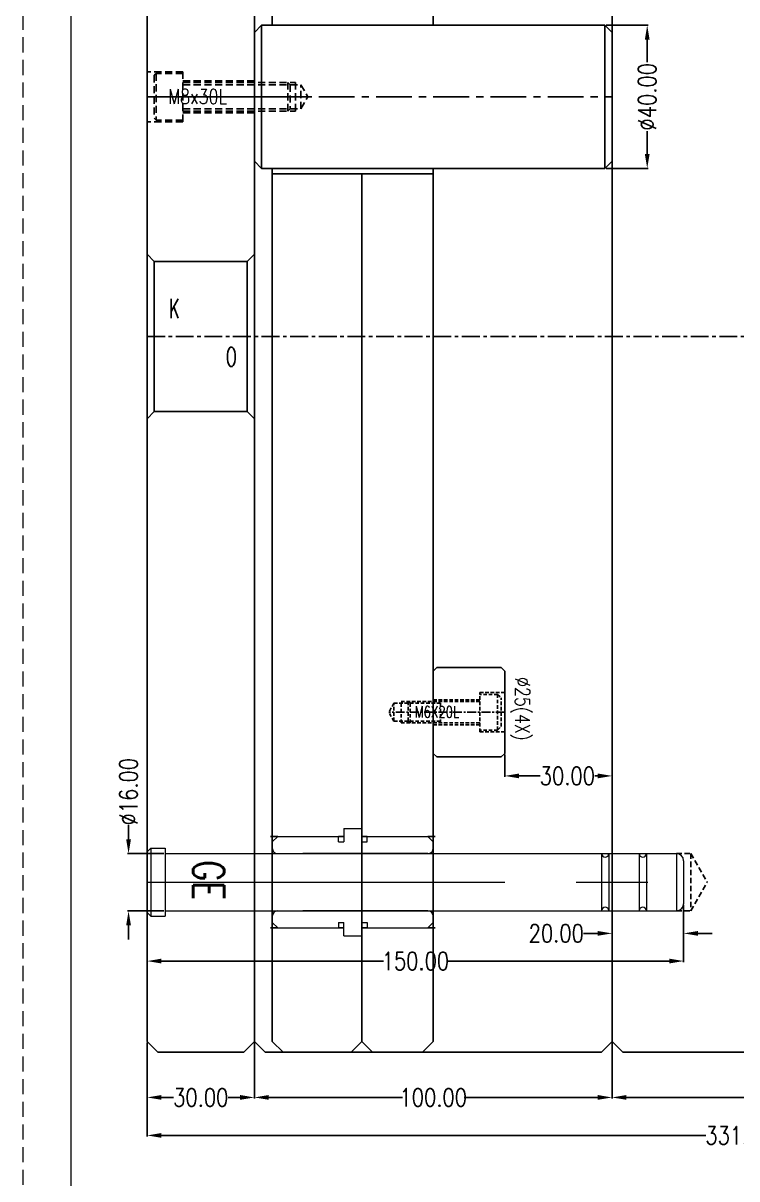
# Model space of a CAD drawing. Header units: millimetres. Extents: x 27275 to 28529, y -21406 to -20519.
# Drawn here: x 27274.7 to 27474.2, y -21011.7 to -20688.7 of the extents above; entities that cross this region are included whole.
import ezdxf

# ---------------------------------------------------------------- set-up
doc = ezdxf.new("R2010")
doc.units = ezdxf.units.MM
doc.header["$LTSCALE"] = 8
for name, pattern in [('CENTER', [2, 1.25, -0.25, 0.25, -0.25]), ('CENTER2', [1.125, 0.75, -0.125, 0.125, -0.125]), ('DASHED', [0.75, 0.5, -0.25]), ('HIDDEN', [0.375, 0.25, -0.125]), ('HIDDEN2', [0.1875, 0.125, -0.0625])]:
    doc.linetypes.add(name, pattern=pattern)
doc.layers.get('DEFPOINTS').update_dxf_attribs({"color": 6})
for name, color, linetype in [('A', 7, 'Continuous'), ('CL', 1, 'Continuous'), ('GE', 214, 'Continuous'), ('Layer3', 3, 'Continuous'), ('SCREW', 52, 'HIDDEN'), ('SP', 3, 'Continuous')]:
    doc.layers.add(name, color=color, linetype=linetype)
doc.layers.add('dim', color=3, linetype='Continuous', lineweight=15)
doc.layers.add('MBOM-ASSIS-LAYER', color=71, linetype='Continuous', lineweight=9)
doc.styles.add('ROMANC', font='RomanC.ttf', dxfattribs={"width": 0.8, "height": 7})
doc.styles.add('ROMANS', font='ROMANS.shx', dxfattribs={"height": 5, "bigfont": 'chineset.shx'})
doc.styles.get("Standard").update_dxf_attribs({"font": 'txt.shx', "width": 0.8, "bigfont": 'chineset.shx'})
doc.styles.add('txt', font='txt.shx', dxfattribs={"width": 0.75, "height": 3.2})
doc.dimstyles.new('ISO-25', dxfattribs={"dimtxt": 5, "dimasz": 4, "dimexe": 0.3, "dimexo": 0.3, "dimtad": 0, "dimzin": 1, "dimdsep": 46, "dimtxsty": 'Standard', "dimcen": 0, "dimclrd": 3, "dimclre": 3, "dimclrt": 3, "dimazin": 0, "dimtfac": 1, "dimtofl": 0, "dimtmove": 0, "dimatfit": 0, "dimfxl": 0, "dimarcsym": 0})

# ---------------------------------------------------------------- blocks, each defined once
blk = doc.blocks.new('*D26187')
at = {"layer": 'DEFPOINTS', "color": 0}
for p in [(27439.35, -20973.29), (27539.35, -20973.29), (27539.35, -20988.93)]:
    blk.add_point(p, dxfattribs=at)
at = {"layer": 'dim', "color": 3, "lineweight": -2}
for p, q in [((27439.35, -20973.59), (27439.35, -20989.23)), ((27539.35, -20973.59), (27539.35, -20989.23)), ((27443.35, -20988.93), (27480.73, -20988.93)), ((27535.35, -20988.93), (27497.98, -20988.93))]:
    blk.add_line(p, q, dxfattribs=at)
at = {"layer": 'dim', "color": 3}
for points in [[(27443.35, -20988.26), (27443.35, -20989.59), (27439.35, -20988.93)], [(27535.35, -20989.59), (27535.35, -20988.26), (27539.35, -20988.93)]]:
    blk.add_solid(points, dxfattribs=at)
at = {"layer": 'dim', "color": 3, "insert": (27489.35, -20988.93), "char_height": 5, "attachment_point": 5}
blk.add_mtext('100.00', dxfattribs=at)
blk = doc.blocks.new('*D26188')
at = {"layer": 'DEFPOINTS', "color": 0}
for p in [(27339.35, -20973.29), (27439.35, -20973.29), (27439.35, -20988.93)]:
    blk.add_point(p, dxfattribs=at)
at = {"layer": 'dim', "color": 3, "lineweight": -2}
for p, q in [((27339.35, -20973.59), (27339.35, -20989.23)), ((27439.35, -20973.59), (27439.35, -20989.23)), ((27343.35, -20988.93), (27380.73, -20988.93)), ((27435.35, -20988.93), (27397.98, -20988.93))]:
    blk.add_line(p, q, dxfattribs=at)
at = {"layer": 'dim', "color": 3}
for points in [[(27343.35, -20988.26), (27343.35, -20989.59), (27339.35, -20988.93)], [(27435.35, -20989.59), (27435.35, -20988.26), (27439.35, -20988.93)]]:
    blk.add_solid(points, dxfattribs=at)
at = {"layer": 'dim', "color": 3, "insert": (27389.35, -20988.93), "char_height": 5, "attachment_point": 5}
blk.add_mtext('100.00', dxfattribs=at)
blk = doc.blocks.new('*D26189')
at = {"layer": 'DEFPOINTS', "color": 0}
for p in [(27309.35, -20973.29), (27339.35, -20973.29), (27339.35, -20988.93)]:
    blk.add_point(p, dxfattribs=at)
at = {"layer": 'dim', "color": 3, "lineweight": -2}
for p, q in [((27309.35, -20973.59), (27309.35, -20989.23)), ((27339.35, -20973.59), (27339.35, -20989.23)), ((27313.35, -20988.93), (27316.73, -20988.93)), ((27335.35, -20988.93), (27331.98, -20988.93))]:
    blk.add_line(p, q, dxfattribs=at)
at = {"layer": 'dim', "color": 3}
for points in [[(27313.35, -20988.26), (27313.35, -20989.59), (27309.35, -20988.93)], [(27335.35, -20989.59), (27335.35, -20988.26), (27339.35, -20988.93)]]:
    blk.add_solid(points, dxfattribs=at)
at = {"layer": 'dim', "color": 3, "insert": (27324.35, -20988.93), "char_height": 5, "attachment_point": 5}
blk.add_mtext('30.00', dxfattribs=at)
blk = doc.blocks.new('*D26190')
at = {"layer": 'DEFPOINTS', "color": 0}
for p in [(27309.35, -20973.29), (27640.35, -20973.29), (27640.35, -20999.54)]:
    blk.add_point(p, dxfattribs=at)
at = {"layer": 'dim', "color": 3, "lineweight": -2}
for p, q in [((27309.35, -20973.59), (27309.35, -20999.84)), ((27640.35, -20973.59), (27640.35, -20999.84)), ((27313.35, -20999.54), (27465.56, -20999.54)), ((27636.35, -20999.54), (27484.14, -20999.54))]:
    blk.add_line(p, q, dxfattribs=at)
at = {"layer": 'dim', "color": 3}
for points in [[(27313.35, -20998.87), (27313.35, -21000.2), (27309.35, -20999.54)], [(27636.35, -21000.2), (27636.35, -20998.87), (27640.35, -20999.54)]]:
    blk.add_solid(points, dxfattribs=at)
at = {"layer": 'dim', "color": 3, "insert": (27474.85, -20999.54), "char_height": 5, "attachment_point": 5}
blk.add_mtext('331.00', dxfattribs=at)
blk = doc.blocks.new('*D26673')
at = {"layer": 'DEFPOINTS', "color": 0}
for p in [(27439.35, -20887.27), (27409.35, -20892.79), (27439.35, -20899.08)]:
    blk.add_point(p, dxfattribs=at)
at = {"layer": 'dim', "color": 3, "lineweight": -2}
for p, q in [((27439.35, -20887.57), (27439.35, -20899.38)), ((27409.35, -20893.09), (27409.35, -20899.38)), ((27413.35, -20899.08), (27419.23, -20899.08)), ((27435.35, -20899.08), (27434.48, -20899.08))]:
    blk.add_line(p, q, dxfattribs=at)
at = {"layer": 'dim', "color": 3}
for points in [[(27413.35, -20898.41), (27413.35, -20899.75), (27409.35, -20899.08)], [(27435.35, -20899.75), (27435.35, -20898.41), (27439.35, -20899.08)]]:
    blk.add_solid(points, dxfattribs=at)
at = {"layer": 'dim', "color": 3, "insert": (27426.85, -20899.08), "char_height": 5, "attachment_point": 5}
blk.add_mtext('30.00', dxfattribs=at)
blk = doc.blocks.new('*D26679')
at = {"layer": 'DEFPOINTS', "color": 0}
for p in [(27459.35, -20934.79), (27309.35, -20937.29), (27459.35, -20950.82)]:
    blk.add_point(p, dxfattribs=at)
at = {"layer": 'dim', "color": 3, "lineweight": -2}
for p, q in [((27459.35, -20935.09), (27459.35, -20951.12)), ((27309.35, -20937.59), (27309.35, -20951.12)), ((27313.35, -20950.82), (27375.39, -20950.82)), ((27455.35, -20950.82), (27393.31, -20950.82))]:
    blk.add_line(p, q, dxfattribs=at)
at = {"layer": 'dim', "color": 3}
for points in [[(27313.35, -20950.15), (27313.35, -20951.49), (27309.35, -20950.82)], [(27455.35, -20951.49), (27455.35, -20950.15), (27459.35, -20950.82)]]:
    blk.add_solid(points, dxfattribs=at)
at = {"layer": 'dim', "color": 3, "insert": (27384.35, -20950.82), "char_height": 5, "attachment_point": 5}
blk.add_mtext('150.00', dxfattribs=at)
blk = doc.blocks.new('*D26680')
at = {"layer": 'DEFPOINTS', "color": 0}
for p in [(27459.35, -20934.79), (27439.35, -20936.79), (27439.35, -20943.08)]:
    blk.add_point(p, dxfattribs=at)
at = {"layer": 'dim', "color": 3, "lineweight": -2}
for p, q in [((27459.35, -20935.09), (27459.35, -20943.38)), ((27439.35, -20937.09), (27439.35, -20943.38)), ((27435.35, -20943.08), (27431.35, -20943.08)), ((27463.35, -20943.08), (27467.35, -20943.08))]:
    blk.add_line(p, q, dxfattribs=at)
at = {"layer": 'dim', "color": 3}
for points in [[(27435.35, -20943.75), (27435.35, -20942.42), (27439.35, -20943.08)], [(27463.35, -20942.42), (27463.35, -20943.75), (27459.35, -20943.08)]]:
    blk.add_solid(points, dxfattribs=at)
at = {"layer": 'dim', "color": 3, "insert": (27423.73, -20943.08), "char_height": 5, "attachment_point": 5}
blk.add_mtext('20.00', dxfattribs=at)
blk = doc.blocks.new('*D26681')
at = {"layer": 'DEFPOINTS', "color": 0}
for p in [(27304.15, -20920.79), (27314.35, -20920.79), (27314.35, -20936.79)]:
    blk.add_point(p, dxfattribs=at)
at = {"layer": 'dim', "color": 3, "lineweight": -2}
for p, q in [((27304.15, -20916.79), (27304.15, -20912.79)), ((27314.05, -20920.79), (27303.85, -20920.79)), ((27314.05, -20936.79), (27303.85, -20936.79)), ((27304.15, -20940.79), (27304.15, -20944.79))]:
    blk.add_line(p, q, dxfattribs=at)
at = {"layer": 'dim', "color": 3}
for points in [[(27303.49, -20916.79), (27304.82, -20916.79), (27304.15, -20920.79)], [(27304.82, -20940.79), (27303.49, -20940.79), (27304.15, -20936.79)]]:
    blk.add_solid(points, dxfattribs=at)
at = {"layer": 'dim', "color": 3, "insert": (27304.15, -20903.49), "char_height": 5, "attachment_point": 5, "rotation": 90}
blk.add_mtext('%%c16.00', dxfattribs=at)
blk = doc.blocks.new('20100617.142056')
at = {"layer": 'MBOM-ASSIS-LAYER', "linetype": 'DASHED'}
blk.add_line((-1189, 0), (-1189, 841), dxfattribs=at)
at = {"layer": 'MBOM-ASSIS-LAYER'}
blk.add_line((-1176.3, 12.7), (-1176.3, 828.3), dxfattribs=at)
blk = doc.blocks.new('*D27205')
at = {"layer": 'DEFPOINTS', "color": 0}
for p in [(27437.35, -20689.29), (27449.17, -20689.29), (27437.35, -20729.29)]:
    blk.add_point(p, dxfattribs=at)
at = {"layer": 'dim', "color": 3, "lineweight": -2}
for p, q in [((27437.65, -20689.29), (27449.47, -20689.29)), ((27449.17, -20693.29), (27449.17, -20699.66)), ((27449.17, -20725.29), (27449.17, -20718.91)), ((27437.65, -20729.29), (27449.47, -20729.29))]:
    blk.add_line(p, q, dxfattribs=at)
at = {"layer": 'dim', "color": 3}
for points in [[(27449.84, -20693.29), (27448.51, -20693.29), (27449.17, -20689.29)], [(27448.51, -20725.29), (27449.84, -20725.29), (27449.17, -20729.29)]]:
    blk.add_solid(points, dxfattribs=at)
at = {"layer": 'dim', "color": 3, "insert": (27449.17, -20709.29), "char_height": 5, "attachment_point": 5, "rotation": 90}
blk.add_mtext('%%c40.00', dxfattribs=at)

msp = doc.modelspace()

# ---------------------------------------------------------------- linework, layer by layer
at = {"linetype": 'Continuous'}
for p, q in [((27309.351, -20579.286), (27309.351, -20973.286)), ((27339.351, -20579.286), (27339.351, -20973.286)), ((27344.351, -20630.286), (27344.351, -20689.286)), ((27389.351, -20638.786), (27389.351, -20689.286)), ((27439.351, -20638.786), (27439.351, -20973.286)), ((27344.351, -20729.286), (27344.351, -20973.286)), ((27389.351, -20729.286), (27389.351, -20973.286)), ((27369.351, -20730.786), (27369.351, -20973.286)), ((27312.351, -20976.286), (27309.351, -20973.286)), ((27336.351, -20976.286), (27339.351, -20973.286)), ((27342.351, -20976.286), (27339.351, -20973.286)), ((27347.351, -20976.286), (27344.351, -20973.286)), ((27369.351, -20973.286), (27366.351, -20976.286)), ((27372.351, -20976.286), (27369.351, -20973.286)), ((27389.351, -20973.286), (27386.351, -20976.286)), ((27436.351, -20976.286), (27439.351, -20973.286)), ((27442.351, -20976.286), (27439.351, -20973.286)), ((27336.351, -20976.286), (27312.351, -20976.286)), ((27436.351, -20976.286), (27342.351, -20976.286)), ((27366.351, -20976.286), (27347.351, -20976.286)), ((27386.351, -20976.286), (27372.351, -20976.286)), ((27536.351, -20976.286), (27442.351, -20976.286))]:
    msp.add_line(p, q, dxfattribs=at)
at = {"linetype": 'HIDDEN'}
for p, q in [((27319.351, -20702.286), (27309.351, -20702.286)), ((27319.351, -20702.286), (27319.351, -20716.286)), ((27319.351, -20704.786), (27339.351, -20704.786)), ((27319.351, -20716.286), (27309.351, -20716.286)), ((27319.351, -20713.786), (27339.351, -20713.786))]:
    msp.add_line(p, q, dxfattribs=at)
msp.add_line((27389.351, -20730.786), (27344.351, -20730.786))
at = {"color": 8, "linetype": 'Continuous'}
for p, q in [((27309.351, -20753.286), (27311.351, -20755.286)), ((27339.351, -20753.286), (27337.351, -20755.286)), ((27337.351, -20755.286), (27311.351, -20755.286)), ((27311.351, -20755.286), (27311.351, -20797.286)), ((27337.351, -20755.286), (27337.351, -20797.286)), ((27309.351, -20799.286), (27311.351, -20797.286)), ((27337.351, -20797.286), (27311.351, -20797.286)), ((27339.351, -20799.286), (27337.351, -20797.286))]:
    msp.add_line(p, q, dxfattribs=at)
at = {"linetype": 'HIDDEN', "ltscale": 0.75}
for p, q in [((27457.351, -20920.786), (27461.351, -20920.786)), ((27461.351, -20920.786), (27461.351, -20936.786)), ((27461.351, -20920.786), (27465.97, -20928.786)), ((27461.351, -20936.786), (27465.97, -20928.786)), ((27457.351, -20936.786), (27461.351, -20936.786))]:
    msp.add_line(p, q, dxfattribs=at)
at = {"layer": 'A'}
for p, q in [((27345.851, -20916.036), (27343.851, -20916.036)), ((27364.351, -20916.036), (27362.851, -20916.036)), ((27369.351, -20916.036), (27370.851, -20916.036)), ((27387.851, -20916.036), (27389.851, -20916.036)), ((27345.851, -20941.536), (27343.851, -20941.536)), ((27364.351, -20941.536), (27362.851, -20941.536)), ((27369.351, -20941.536), (27370.851, -20941.536)), ((27387.851, -20941.536), (27389.851, -20941.536))]:
    msp.add_line(p, q, dxfattribs=at)
at = {"layer": 'CL', "color": 7, "linetype": 'CENTER', "ltscale": 0.5}
msp.add_line((27650.351, -20776.286), (27309.351, -20776.286), dxfattribs=at)
at = {"layer": 'GE', "lineweight": 13}
for p, q in [((27344.351, -20917.536), (27345.851, -20916.036)), ((27345.851, -20916.036), (27362.851, -20916.036)), ((27362.851, -20917.536), (27362.851, -20916.036)), ((27364.351, -20913.786), (27369.351, -20913.786)), ((27364.351, -20913.786), (27364.351, -20917.536)), ((27369.351, -20913.786), (27369.351, -20917.536)), ((27370.851, -20916.036), (27387.851, -20916.036)), ((27370.851, -20917.536), (27370.851, -20916.036)), ((27389.351, -20917.536), (27387.851, -20916.036)), ((27309.351, -20920.286), (27310.351, -20919.286)), ((27310.351, -20919.286), (27310.351, -20938.286)), ((27310.351, -20919.286), (27314.351, -20919.286)), ((27314.351, -20919.286), (27314.351, -20938.286)), ((27344.351, -20920.786), (27344.351, -20917.536)), ((27362.851, -20917.536), (27364.351, -20917.536)), ((27369.351, -20917.536), (27370.851, -20917.536)), ((27389.351, -20920.786), (27389.351, -20917.536)), ((27309.351, -20920.286), (27309.351, -20937.286)), ((27314.351, -20920.786), (27457.351, -20920.786)), ((27387.851, -20920.786), (27352.851, -20920.786)), ((27436.436, -20920.786), (27436.436, -20936.786)), ((27438.436, -20920.786), (27438.436, -20936.786)), ((27446.927, -20920.786), (27446.927, -20936.786)), ((27448.927, -20920.786), (27448.927, -20936.786)), ((27457.351, -20920.786), (27457.351, -20936.786)), ((27459.351, -20922.786), (27459.351, -20934.786)), ((27310.351, -20938.286), (27309.351, -20937.286)), ((27310.351, -20938.286), (27314.351, -20938.286)), ((27314.351, -20936.786), (27457.351, -20936.786)), ((27344.351, -20936.786), (27344.351, -20940.036)), ((27387.851, -20936.786), (27352.851, -20936.786)), ((27389.351, -20936.786), (27389.351, -20940.036)), ((27344.351, -20940.036), (27345.851, -20941.536)), ((27345.851, -20941.536), (27362.851, -20941.536)), ((27362.851, -20940.036), (27364.351, -20940.036)), ((27362.851, -20940.036), (27362.851, -20941.536)), ((27364.351, -20943.786), (27364.351, -20940.036)), ((27369.351, -20943.786), (27369.351, -20940.036)), ((27369.351, -20940.036), (27370.851, -20940.036)), ((27370.851, -20940.036), (27370.851, -20941.536)), ((27370.851, -20941.536), (27387.851, -20941.536)), ((27389.351, -20940.036), (27387.851, -20941.536)), ((27364.351, -20943.786), (27369.351, -20943.786))]:
    msp.add_line(p, q, dxfattribs=at)
at = {"layer": 'GE', "linetype": 'HIDDEN2', "lineweight": 13}
for p, q in [((27344.351, -20936.786), (27344.351, -20920.786)), ((27389.351, -20936.786), (27389.351, -20920.786))]:
    msp.add_line(p, q, dxfattribs=at)
at = {"layer": 'GE', "linetype": 'CENTER', "lineweight": 13, "ltscale": 10}
msp.add_line((27309.351, -20928.786), (27465.97, -20928.786), dxfattribs=at)
at = {"layer": 'GE', "lineweight": 13}
for centre, radius, start, end in [((27345.851, -20919.286), 1.5, 180, 270), ((27387.851, -20919.286), 1.5, 270, 0), ((27437.436, -20920.786), 1, 180, 0), ((27447.927, -20920.786), 1, 180, 0), ((27457.351, -20922.786), 2, 0, 90), ((27437.436, -20936.786), 1, 0, 180), ((27447.927, -20936.786), 1, 0, 180), ((27457.351, -20934.786), 2, 270, 0), ((27345.851, -20938.286), 1.5, 90, 180), ((27387.851, -20938.286), 1.5, 0, 90)]:
    msp.add_arc(centre, radius, start, end, dxfattribs=at)
at = {"layer": 'SCREW'}
for p, q in [((27311.851, -20702.786), (27311.351, -20703.286)), ((27311.351, -20703.286), (27311.351, -20715.286)), ((27311.851, -20702.786), (27311.851, -20715.786)), ((27319.351, -20702.786), (27311.851, -20702.786)), ((27319.351, -20705.286), (27350.851, -20705.286)), ((27319.351, -20705.911), (27352.351, -20705.911)), ((27348.726, -20705.286), (27348.726, -20713.286)), ((27349.351, -20705.911), (27348.726, -20705.286)), ((27349.351, -20705.911), (27349.351, -20712.661)), ((27350.851, -20705.286), (27350.851, -20713.286)), ((27352.351, -20705.911), (27354.299, -20709.286)), ((27352.351, -20712.661), (27352.351, -20705.911)), ((27352.351, -20712.661), (27354.299, -20709.286)), ((27319.351, -20712.661), (27352.351, -20712.661)), ((27349.351, -20712.661), (27348.726, -20713.286)), ((27311.851, -20715.786), (27311.351, -20715.286)), ((27319.351, -20715.786), (27311.851, -20715.786)), ((27319.351, -20713.286), (27350.851, -20713.286))]:
    msp.add_line(p, q, dxfattribs=at)
at = {"layer": 'SCREW', "linetype": 'CENTER2', "ltscale": 10}
msp.add_line((27309.351, -20709.286), (27354.299, -20709.286), dxfattribs=at)
at = {"layer": 'SCREW', "linetype": 'HIDDEN2'}
for p, q in [((27402.351, -20877.786), (27389.351, -20877.786)), ((27402.351, -20886.786), (27402.351, -20875.786)), ((27409.351, -20875.786), (27402.351, -20875.786)), ((27407.351, -20876.286), (27402.351, -20876.286)), ((27407.351, -20886.286), (27407.351, -20876.286)), ((27407.351, -20876.286), (27408.351, -20877.286)), ((27408.351, -20885.286), (27408.351, -20877.286)), ((27378.351, -20878.786), (27376.907, -20881.286)), ((27378.351, -20883.786), (27378.351, -20878.786)), ((27391.351, -20878.786), (27378.351, -20878.786)), ((27402.351, -20878.286), (27380.351, -20878.286)), ((27380.351, -20884.286), (27380.351, -20878.286)), ((27382.351, -20878.786), (27382.851, -20878.286)), ((27382.351, -20883.786), (27382.351, -20878.786)), ((27382.851, -20884.286), (27382.851, -20878.286)), ((27391.351, -20884.286), (27391.351, -20878.286)), ((27378.351, -20883.786), (27376.907, -20881.286)), ((27391.351, -20883.786), (27378.351, -20883.786)), ((27402.351, -20884.286), (27380.351, -20884.286)), ((27382.351, -20883.786), (27382.851, -20884.286)), ((27402.351, -20884.786), (27389.351, -20884.786)), ((27407.351, -20886.286), (27402.351, -20886.286)), ((27409.351, -20886.786), (27402.351, -20886.786)), ((27407.351, -20886.286), (27408.351, -20885.286))]:
    msp.add_line(p, q, dxfattribs=at)
at = {"layer": 'SCREW', "linetype": 'CENTER', "ltscale": 0.25}
msp.add_line((27409.351, -20881.286), (27376.907, -20881.286), dxfattribs=at)
at = {"layer": 'SP'}
for p, q in [((27341.351, -20689.286), (27339.351, -20691.286)), ((27341.351, -20689.286), (27437.351, -20689.286)), ((27341.351, -20729.286), (27341.351, -20689.286)), ((27437.351, -20689.286), (27437.351, -20729.286)), ((27439.351, -20691.286), (27437.351, -20689.286)), ((27339.351, -20727.286), (27339.351, -20691.286)), ((27439.351, -20691.286), (27439.351, -20727.286)), ((27339.351, -20727.286), (27341.351, -20729.286)), ((27437.351, -20729.286), (27341.351, -20729.286)), ((27437.351, -20729.286), (27439.351, -20727.286))]:
    msp.add_line(p, q, dxfattribs=at)
at = {"layer": 'SP', "linetype": 'CENTER'}
msp.add_line((27309.351, -20709.286), (27439.351, -20709.286), dxfattribs=at)
at = {"layer": 'SP', "color": 145}
for p, q in [((27389.351, -20869.786), (27390.351, -20868.786)), ((27389.351, -20869.786), (27389.351, -20892.786)), ((27408.351, -20868.786), (27390.351, -20868.786)), ((27408.351, -20868.786), (27409.351, -20869.786)), ((27409.351, -20869.786), (27409.351, -20892.786)), ((27390.351, -20893.786), (27389.351, -20892.786)), ((27408.351, -20893.786), (27390.351, -20893.786)), ((27409.351, -20892.786), (27408.351, -20893.786))]:
    msp.add_line(p, q, dxfattribs=at)

# ---------------------------------------------------------------- block references
at = {"layer": 'MBOM-ASSIS-LAYER', "xscale": 1.054948194158051, "yscale": 1.054948194158051, "zscale": 1.054948194158051}
msp.add_blockref('20100617.142056', (28529, -21405.8), dxfattribs=at)

# ---------------------------------------------------------------- texts
at = {"color": 8, "linetype": 'Continuous', "style": 'ROMANC', "width": 0.6}
for s, p in [('K', (27315.538, -20771.122)), ('O', (27331.358, -20784.669))]:
    msp.add_text(s, height=5.4, dxfattribs=at).set_placement(p)
at = {"layer": 'dim', "style": 'ROMANC', "width": 0.8}
msp.add_text('M8x30L', height=4.0648, dxfattribs=at).set_placement((27315.219, -20711.254))
msp.add_text('%%C25(4X)', height=4.0648, rotation=990, dxfattribs=at).set_placement((27412.289, -20871.431))
at = {"layer": 'GE', "lineweight": 13, "style": 'ROMANS', "width": 0.75}
msp.add_text('GE', height=8.6854, rotation=270, dxfattribs=at).set_placement((27322.184, -20922.611))
at = {"layer": 'Layer3', "style": 'txt', "width": 0.75}
msp.add_text('M6X20L', height=3.2, dxfattribs=at).set_placement((27384.156, -20882.793))

# ---------------------------------------------------------------- dimensions: what is measured, and where the dimension line sits
at = {"layer": 'dim'}
for base, p1, p2, angle, picture, middle in [((27449.175, -20689.286), (27437.351, -20729.286), (27437.351, -20689.286), 90, '*D27205', (27449.175, -20709.286)), ((27304.153, -20920.786), (27314.351, -20936.786), (27314.351, -20920.786), 270, '*D26681', (27304.153, -20903.494))]:
    dim = msp.add_linear_dim(base=base, p1=p1, p2=p2, angle=angle, text='%%c<>', dimstyle='ISO-25', dxfattribs=at)
    dim.commit()
    dim.dimension.update_dxf_attribs({"geometry": picture, "text_midpoint": middle})
for base, p1, p2, picture, middle in [((27439.351, -20899.081), (27409.351, -20892.786), (27439.351, -20887.268), '*D26673', (27426.851, -20899.081)), ((27640.351, -20999.537), (27309.351, -20973.286), (27640.351, -20973.286), '*D26190', (27474.851, -20999.537))]:
    dim = msp.add_linear_dim(base=base, p1=p1, p2=p2, dimstyle='ISO-25', dxfattribs=at)
    dim.commit()
    dim.dimension.update_dxf_attribs({"geometry": picture, "text_midpoint": middle, "dimtype": 160})
dim = msp.add_linear_dim(base=(27459.351, -20950.819), p1=(27309.351, -20937.286), p2=(27459.351, -20934.786), angle=0, dimstyle='ISO-25', dxfattribs=at)
dim.commit()
dim.dimension.update_dxf_attribs({"geometry": '*D26679', "text_midpoint": (27384.351, -20950.819)})
for base, p1, p2, picture, middle in [((27439.351, -20943.083), (27459.351, -20934.786), (27439.351, -20936.786), '*D26680', (27423.726, -20943.083)), ((27339.351, -20988.927), (27309.351, -20973.286), (27339.351, -20973.286), '*D26189', (27324.351, -20988.927)), ((27439.351, -20988.927), (27339.351, -20973.286), (27439.351, -20973.286), '*D26188', (27389.351, -20988.927)), ((27539.351, -20988.927), (27439.351, -20973.286), (27539.351, -20973.286), '*D26187', (27489.351, -20988.927))]:
    dim = msp.add_linear_dim(base=base, p1=p1, p2=p2, dimstyle='ISO-25', dxfattribs=at)
    dim.commit()
    dim.dimension.update_dxf_attribs({"geometry": picture, "text_midpoint": middle})

doc.saveas('drawing.dxf')
